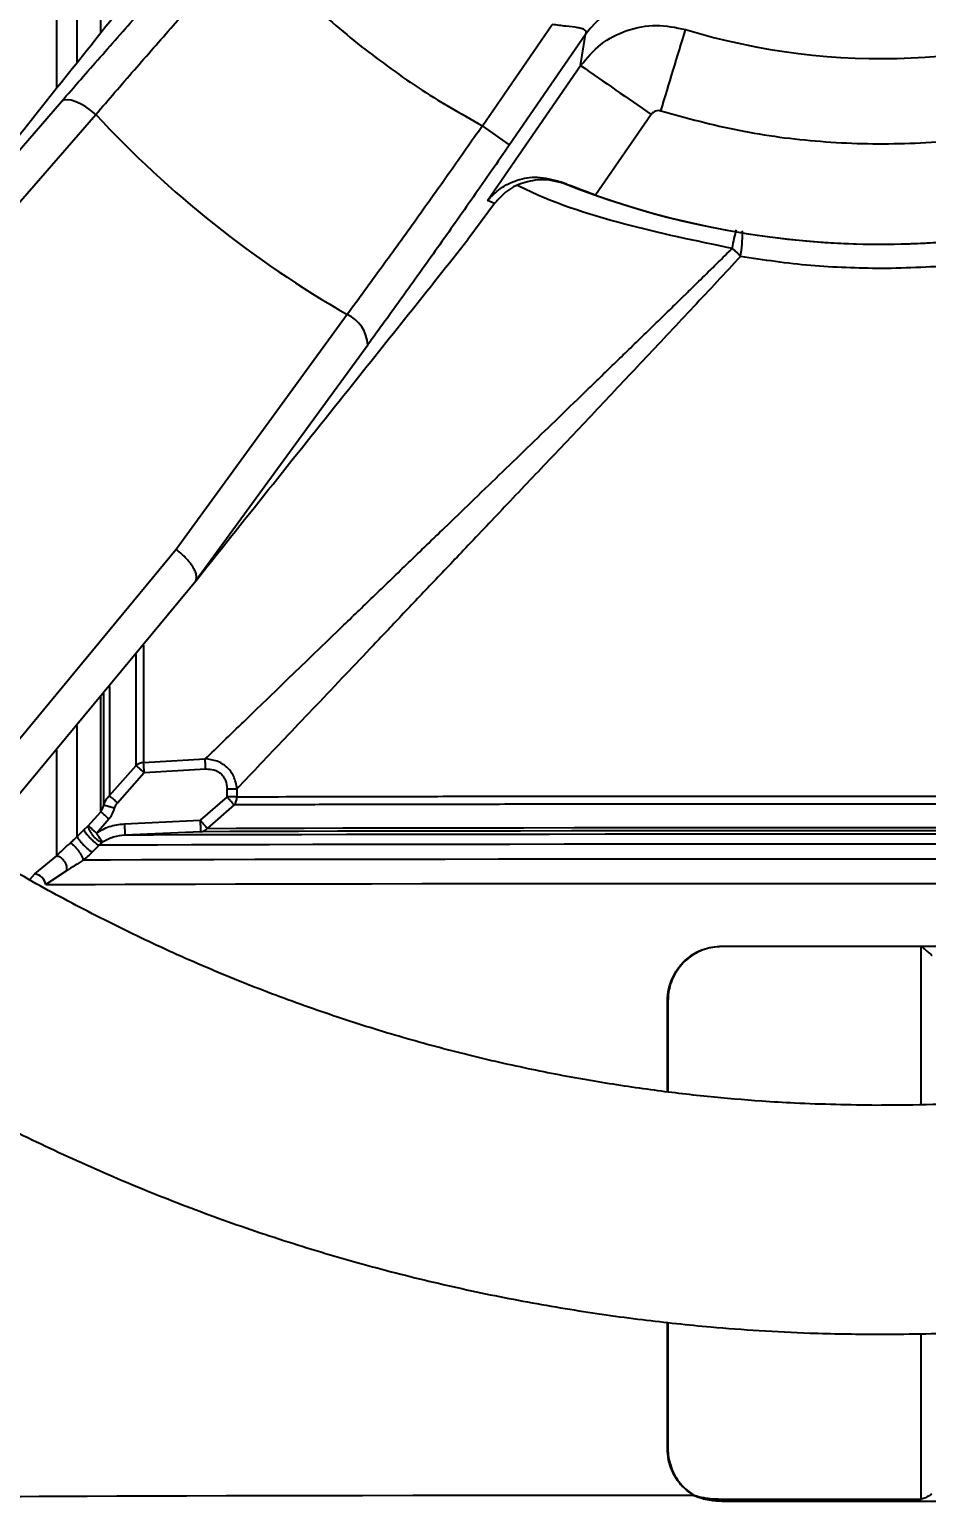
# Model space of a CAD drawing. Header units: millimetres. Extents: x 2404 to 4548, y 1024 to 2541.
# Drawn here: x 3196.2 to 3274.5, y 1237.3 to 1366.1 of the extents above; entities that cross this region are included whole.
import ezdxf

# ---------------------------------------------------------------- set-up
doc = ezdxf.new("R2010")
doc.units = ezdxf.units.MM
doc.layers.add('AM_5', color=3, linetype='Continuous', lineweight=25)
doc.styles.add('SLDTEXTSTYLE1', font='txt.shx', dxfattribs={"width": 0.7, "bigfont": 'gbcbig.shx'})
doc.dimstyles.new('SLDDIMSTYLE12$0', dxfattribs={"dimtxt": 12, "dimasz": 10, "dimexe": 0, "dimexo": 0.0625, "dimgap": 0.875, "dimtad": 1, "dimdec": 1, "dimlfac": 1.8, "dimrnd": 1e-09, "dimzin": 12, "dimdsep": 46, "dimtxsty": 'SLDTEXTSTYLE1', "dimcen": 0.09, "dimdle": 8.16, "dimclrd": 3, "dimclre": 3, "dimadec": 0, "dimazin": 3, "dimtfac": 1, "dimtdec": 1, "dimtofl": 0, "dimtmove": 0, "dimatfit": 3, "dimfxl": 0, "dimfrac": 2, "dimtolj": 1, "dimlwd": 5, "dimlwe": 5, "dimarcsym": 0})

# ---------------------------------------------------------------- blocks, each defined once
blk = doc.blocks.new('*D73')
at = {"layer": 'AM_5', "color": 3, "lineweight": 5, "transparency": 16777216}
blk.add_line((3270.29, 1420.73), (3082.3, 1420.73), dxfattribs=at)
at = {"layer": 'AM_5', "color": 3, "linetype": 'Continuous', "lineweight": 5, "transparency": 16777216}
for p, q in [((3082.3, 1410.73), (3082.3, 1189.11)), ((3224.54, 1179.11), (3082.3, 1179.11))]:
    blk.add_line(p, q, dxfattribs=at)
at = {"layer": 'AM_5', "color": 3, "transparency": 16777216}
for points in [[(3080.63, 1410.73), (3083.96, 1410.73), (3082.3, 1420.73)], [(3080.63, 1189.11), (3083.96, 1189.11), (3082.3, 1179.11)]]:
    blk.add_solid(points, dxfattribs=at)
at = {"layer": 'Defpoints', "color": 0, "transparency": 16777216}
for p in [(3270.35, 1420.73), (3082.3, 1179.11), (3224.61, 1179.11)]:
    blk.add_point(p, dxfattribs=at)
at = {"layer": 'AM_5', "color": 0, "transparency": 16777216, "insert": (3075.42, 1246.39), "char_height": 12, "attachment_point": 5, "rotation": 90, "style": 'SLDTEXTSTYLE1'}
blk.add_mtext('\\A1;245', dxfattribs=at)

msp = doc.modelspace()

# ---------------------------------------------------------------- linework, layer by layer
at = {"color": 7, "linetype": 'Continuous', "lineweight": 25}
for p, q in [((3235.741, 1357.68), (3241.851, 1366.535)), ((3244.762, 1365.667), (3238.116, 1356.036)), ((3244.325, 1362.955), (3244.762, 1365.667)), ((3236.192, 1351.168), (3244.325, 1362.955)), ((3182.288, 1340.582), (3198.973, 1359.819)), ((3185.308, 1339.515), (3201.965, 1358.677)), ((3250.486, 1358.688), (3245.623, 1351.641)), ((3241.497, 1352.981), (3240.566, 1352.982)), ((3241.502, 1352.979), (3241.497, 1352.981)), ((3242.914, 1352.643), (3241.502, 1352.979)), ((3242.551, 1352.803), (3242.914, 1352.643)), ((3236.813, 1350.894), (3234.484, 1347.756)), ((3236.813, 1350.894), (3236.192, 1351.168)), ((3257.568, 1346.979), (3258.019, 1346.553)), ((3258.019, 1346.553), (3258.293, 1346.282)), ((3223.93, 1341.209), (3208.985, 1320.685)), ((3210.71, 1317.978), (3225.72, 1338.547)), ((3208.985, 1320.685), (3187.273, 1294.399)), ((3194.407, 1298.268), (3210.847, 1318.126)), ((3203.157, 1299.182), (3205.489, 1301.815)), ((3206.144, 1302.071), (3211.52, 1302.39)), ((3203.864, 1298.553), (3206.196, 1301.191)), ((3206.196, 1301.191), (3211.573, 1301.511)), ((3213.437, 1299.077), (3213.436, 1299.783)), ((3214.303, 1299.784), (3214.303, 1299.079)), ((3213.437, 1299.077), (3211.083, 1297.029)), ((3214.049, 1298.372), (3211.701, 1296.323)), ((3201.307, 1296.551), (3202.408, 1297.781)), ((3202.014, 1295.917), (3203.115, 1297.149)), ((3204.469, 1296.722), (3211.083, 1297.029)), ((3200.327, 1295.6), (3200.918, 1296.191)), ((3200.918, 1296.191), (3201.307, 1296.551)), ((3202.03, 1295.894), (3202.014, 1295.917)), ((3211.129, 1296.032), (3204.516, 1295.726)), ((3202.262, 1294.851), (3201.672, 1294.259)), ((3202.558, 1295.121), (3202.262, 1294.851)), ((3196.652, 1292.342), (3198.559, 1293.937)), ((3196.191, 1291.865), (3196.652, 1292.342)), ((3199.397, 1292.625), (3197.588, 1291.411)), ((3256.664, 1286.045), (3256.664, 1286.005)), ((3274.086, 1272.179), (3274.086, 1286.008)), ((3251.905, 1273.312), (3251.905, 1281.233)), ((3251.944, 1281.233), (3251.944, 1273.308)), ((3251.903, 1242.166), (3251.904, 1253.182)), ((3251.943, 1253.178), (3251.943, 1242.166)), ((3274.086, 1237.742), (3274.086, 1252.208)), ((3254.138, 1238.086), (3254.159, 1238.12)), ((3256.654, 1237.564), (3256.666, 1237.739))]:
    msp.add_line(p, q, dxfattribs=at)
at = {"color": 7, "linetype": 'Continuous', "lineweight": 25, "flags": 128}
for points in [[(3198.559, 1361.002), (3198.559, 1364.007), (3198.559, 1369.14), (3198.559, 1374.24), (3198.559, 1379.283), (3198.559, 1384.246), (3198.559, 1389.104), (3198.559, 1393.835)], [(3200.327, 1363.222), (3200.327, 1363.23), (3200.327, 1368.442), (3200.327, 1373.623), (3200.327, 1378.746), (3200.327, 1383.788), (3200.327, 1388.722), (3200.327, 1393.525)], [(3202.408, 1365.836), (3202.408, 1369.428), (3202.408, 1374.48), (3202.408, 1379.47), (3202.408, 1384.373), (3202.408, 1389.165)], [(3201.965, 1358.677), (3201.535, 1359.033), (3201.089, 1359.346), (3200.644, 1359.604), (3200.216, 1359.797), (3199.821, 1359.918), (3199.474, 1359.963), (3199.188, 1359.929), (3198.973, 1359.819)], [(3206.144, 1312.318), (3206.144, 1310.673), (3206.144, 1307.505), (3206.144, 1304.632), (3206.144, 1302.071)], [(3205.489, 1301.815), (3205.489, 1304.387), (3205.489, 1307.272), (3205.489, 1310.453), (3205.489, 1311.546)], [(3203.157, 1308.725), (3203.157, 1307.8), (3203.157, 1304.616), (3203.157, 1301.739), (3203.157, 1299.182)], [(3202.408, 1297.781), (3202.408, 1300.256), (3202.408, 1303.039), (3202.408, 1306.118), (3202.408, 1307.842)], [(3202.657, 1298.345), (3202.657, 1300.802), (3202.658, 1303.56), (3202.658, 1306.603), (3202.658, 1308.13)], [(3200.327, 1295.6), (3200.327, 1298.087), (3200.327, 1300.89), (3200.327, 1303.995), (3200.327, 1305.314)], [(3198.559, 1293.937), (3198.559, 1296.242), (3198.559, 1298.856), (3198.559, 1301.768), (3198.559, 1303.174)], [(3204.469, 1296.722), (3204.478, 1296.53), (3204.487, 1296.345), (3204.495, 1296.175), (3204.502, 1296.025), (3204.508, 1295.901), (3204.512, 1295.807), (3204.515, 1295.748), (3204.516, 1295.726)], [(3277.225, 1295.812), (3272.031, 1295.813), (3266.829, 1295.813), (3261.646, 1295.812), (3256.507, 1295.81), (3251.439, 1295.808), (3246.465, 1295.804), (3241.611, 1295.8), (3236.901, 1295.796), (3232.358, 1295.79), (3228.005, 1295.784), (3223.863, 1295.777), (3219.953, 1295.77), (3216.295, 1295.762), (3212.906, 1295.754), (3209.803, 1295.745), (3207.002, 1295.735), (3204.516, 1295.726)], [(3277.393, 1296.107), (3272.455, 1296.107), (3267.506, 1296.107), (3262.575, 1296.106), (3257.685, 1296.105), (3252.864, 1296.102), (3248.137, 1296.099), (3243.529, 1296.095), (3239.064, 1296.091), (3234.767, 1296.085), (3230.659, 1296.08), (3226.762, 1296.073), (3223.098, 1296.066), (3219.685, 1296.058), (3216.541, 1296.05), (3213.684, 1296.041), (3211.129, 1296.032)], [(3211.701, 1296.323), (3214.232, 1296.332), (3217.062, 1296.341), (3220.175, 1296.349), (3223.555, 1296.356), (3227.184, 1296.363), (3231.043, 1296.37), (3235.112, 1296.376), (3239.368, 1296.381), (3243.79, 1296.385), (3248.354, 1296.389), (3253.035, 1296.392), (3257.81, 1296.395), (3262.652, 1296.396), (3267.536, 1296.397), (3272.437, 1296.397), (3277.327, 1296.397)], [(3278.32, 1294.942), (3273.174, 1294.943), (3268.016, 1294.943), (3262.87, 1294.942), (3257.76, 1294.94), (3252.709, 1294.938), (3247.741, 1294.935), (3242.878, 1294.931), (3238.144, 1294.927), (3233.56, 1294.922), (3229.148, 1294.916), (3224.927, 1294.91), (3220.918, 1294.903), (3217.139, 1294.895), (3213.607, 1294.887), (3210.339, 1294.879), (3207.35, 1294.87), (3204.654, 1294.861), (3202.262, 1294.851)], [(3278.025, 1293.638), (3272.782, 1293.638), (3267.529, 1293.638), (3262.29, 1293.637), (3257.089, 1293.636), (3251.951, 1293.634), (3246.9, 1293.63), (3241.958, 1293.627), (3237.15, 1293.622), (3232.497, 1293.617), (3228.02, 1293.611), (3223.741, 1293.604), (3219.679, 1293.597), (3215.854, 1293.59), (3212.283, 1293.581), (3208.982, 1293.573), (3205.967, 1293.564), (3203.252, 1293.554), (3200.849, 1293.544)], [(3197.588, 1291.411), (3199.591, 1291.421), (3201.914, 1291.431), (3204.545, 1291.441), (3207.473, 1291.45), (3210.685, 1291.459), (3214.166, 1291.467), (3217.9, 1291.475), (3221.871, 1291.482), (3226.061, 1291.489), (3230.451, 1291.495), (3235.022, 1291.501), (3239.752, 1291.505), (3244.621, 1291.509), (3249.607, 1291.513), (3254.687, 1291.515), (3259.838, 1291.517), (3265.038, 1291.519), (3270.263, 1291.519), (3275.489, 1291.519)], [(3251.905, 1281.233), (3251.91, 1281.233), (3251.915, 1281.233), (3251.92, 1281.233), (3251.924, 1281.233), (3251.929, 1281.233), (3251.934, 1281.233), (3251.939, 1281.233), (3251.944, 1281.233)], [(3251.903, 1242.166), (3251.908, 1242.166), (3251.913, 1242.166), (3251.918, 1242.166), (3251.923, 1242.166), (3251.928, 1242.166), (3251.933, 1242.166), (3251.938, 1242.166), (3251.943, 1242.166)], [(3193.304, 1237.946), (3194.195, 1237.957), (3195.439, 1237.968), (3197.03, 1237.979), (3198.96, 1237.989), (3201.221, 1238), (3203.803, 1238.01), (3206.692, 1238.019), (3209.877, 1238.028), (3213.342, 1238.037), (3217.072, 1238.045), (3221.048, 1238.052), (3225.253, 1238.059), (3229.668, 1238.065), (3234.271, 1238.071), (3239.042, 1238.076), (3243.959, 1238.08), (3248.999, 1238.084), (3254.138, 1238.086)]]:
    msp.add_lwpolyline(points, dxfattribs=at)
at = {"color": 7, "linetype": 'Continuous', "lineweight": 25}
for centre, radius, start, end in [((3270.595, 1422.373), 58.81, 253.09221, 329.91815), ((3270.595, 1422.361), 75, 250.55137, 332.45778), ((3251.521, 1360.887), 8.278, 72.79245, 144.73438), ((-672.304, 2553.256), 4101.365, 343.070862, 343.174801), ((3943.496, 2365.842), 1222.547, 235.11742, 235.46867), ((3270.595, 1422.43), 93.672, 222.88982, 240.12065), ((2968.756, 969.483), 471.146, 55.13015, 55.48148), ((3270.595, 1422.349), 75, 248.34145, 281.16149), ((3222.664, 1338.424), 3.059, 2.31011, 65.56225), ((3206.183, 1301.004), 1.067, 92.13356, 130.59749), ((3213.275, 1299.037), 1.021, 319.34999, 340.50208), ((3213.168, 1299.077), 1.135, 340.37219, 0.07572), ((3211.069, 1296.859), 0.828, 274.11758, 319.73569), ((3196.497, 1291.251), 1.102, 8.36733, 81.9514)]:
    msp.add_arc(centre, radius, start, end, dxfattribs=at)
for points, knots in [([(3270.162, 1252.13), (3272.722, 1252.154), (3276.302, 1252.189), (3281.572, 1252.468), (3286.036, 1252.803), (3291.352, 1253.369), (3296.921, 1254.142), (3302.735, 1255.152), (3308.706, 1256.408), (3314.782, 1257.919), (3320.92, 1259.69), (3327.085, 1261.724), (3333.249, 1264.023), (3339.385, 1266.589), (3345.473, 1269.419), (3351.493, 1272.513), (3357.426, 1275.867), (3363.255, 1279.48), (3368.965, 1283.345), (3374.54, 1287.459), (3379.967, 1291.816), (3385.233, 1296.411), (3390.324, 1301.235), (3395.229, 1306.283), (3399.936, 1311.546), (3404.434, 1317.016), (3408.712, 1322.684), (3412.761, 1328.541), (3416.571, 1334.578), (3420.132, 1340.784), (3423.437, 1347.148), (3426.478, 1353.661), (3429.247, 1360.31), (3431.738, 1367.085), (3433.943, 1373.972), (3435.858, 1380.961), (3437.476, 1388.039), (3438.794, 1395.192), (3439.807, 1402.409), (3440.512, 1409.676), (3440.904, 1416.981), (3440.983, 1424.309), (3440.746, 1431.647), (3440.192, 1438.981), (3439.32, 1446.299), (3438.13, 1453.586), (3436.622, 1460.829), (3434.797, 1468.013), (3432.656, 1475.126), (3430.202, 1482.154), (3427.437, 1489.082), (3424.365, 1495.898), (3420.988, 1502.589), (3417.31, 1509.141), (3413.336, 1515.541), (3409.071, 1521.776), (3404.52, 1527.834), (3399.688, 1533.703), (3394.581, 1539.369), (3389.205, 1544.822), (3383.758, 1549.869), (3378.284, 1554.522), (3372.826, 1558.791), (3367.201, 1562.833), (3361.42, 1566.642), (3355.492, 1570.21), (3349.43, 1573.532), (3343.244, 1576.602), (3336.948, 1579.416), (3330.554, 1581.968), (3324.079, 1584.254), (3317.541, 1586.27), (3310.966, 1588.012), (3304.393, 1589.477), (3297.899, 1590.659), (3291.61, 1591.556), (3286.086, 1592.139), (3281.203, 1592.507), (3276.379, 1592.747), (3270.405, 1592.864), (3264.888, 1592.753), (3259.619, 1592.482), (3255.154, 1592.144), (3249.838, 1591.579), (3244.269, 1590.806), (3238.456, 1589.796), (3232.485, 1588.54), (3226.409, 1587.029), (3220.271, 1585.258), (3214.105, 1583.224), (3207.942, 1580.925), (3201.805, 1578.359), (3195.717, 1575.529), (3189.697, 1572.435), (3183.765, 1569.081), (3177.936, 1565.469), (3172.226, 1561.603), (3166.65, 1557.489), (3161.223, 1553.132), (3155.957, 1548.537), (3150.866, 1543.713), (3145.961, 1538.665), (3141.254, 1533.402), (3136.756, 1527.932), (3132.478, 1522.264), (3128.43, 1516.407), (3124.62, 1510.37), (3121.058, 1504.164), (3117.753, 1497.8), (3114.711, 1491.288), (3111.949, 1484.636), (3109.612, 1478.354), (3108.333, 1474.249), (3107.77, 1472.441)], [0, 0, 0, 0, 0.01020738, 0.01427401, 0.02103699, 0.02805607, 0.03558666, 0.0434511, 0.05157826, 0.05991132, 0.06840986, 0.07704394, 0.08579098, 0.09463359, 0.10355821, 0.11255405, 0.12161242, 0.13072624, 0.1398897, 0.14909794, 0.15834689, 0.16763314, 0.17695375, 0.18630622, 0.19568842, 0.20509849, 0.21453484, 0.22399606, 0.23348097, 0.24298851, 0.25251779, 0.26206801, 0.27163852, 0.28122873, 0.29083816, 0.30046642, 0.31011319, 0.31977821, 0.32946132, 0.33916239, 0.34888138, 0.35861831, 0.36837328, 0.37814642, 0.38793798, 0.39774825, 0.40757761, 0.41742653, 0.42729557, 0.4371854, 0.4470968, 0.45703069, 0.46698816, 0.47697044, 0.48697902, 0.49701559, 0.50708218, 0.51718117, 0.52731537, 0.53748817, 0.54770366, 0.5569145, 0.56612256, 0.57532659, 0.5845258, 0.59371913, 0.60290519, 0.61208206, 0.62124705, 0.63039624, 0.63952364, 0.64861966, 0.65766788, 0.66663751, 0.67546331, 0.68397889, 0.69196332, 0.69760555, 0.70350123, 0.71121989, 0.72142727, 0.72549391, 0.73225688, 0.73927596, 0.74680655, 0.754671, 0.76279816, 0.77113122, 0.77962976, 0.78826384, 0.79701087, 0.80585349, 0.81477811, 0.82377394, 0.83283231, 0.84194614, 0.85110959, 0.86031783, 0.86956679, 0.87885303, 0.88817364, 0.89752611, 0.90690831, 0.91631839, 0.92575473, 0.93521596, 0.94470086, 0.95420841, 0.96373768, 0.97328791, 0.98285841, 0.99244862, 1, 1, 1, 1]), ([(3162.011, 1318.537), (3161.05, 1319.538), (3158.56, 1322.13), (3154.779, 1326.543), (3150.647, 1331.746), (3146.747, 1337.151), (3143.077, 1342.738), (3139.651, 1348.499), (3136.477, 1354.423), (3133.563, 1360.498), (3130.918, 1366.713), (3128.55, 1373.055), (3126.466, 1379.512), (3124.671, 1386.071), (3123.171, 1392.72), (3121.972, 1399.444), (3121.078, 1406.229), (3120.492, 1413.063), (3120.219, 1419.931), (3120.26, 1426.818), (3120.617, 1433.711), (3121.292, 1440.595), (3122.286, 1447.455), (3123.597, 1454.277), (3125.226, 1461.046), (3127.172, 1467.748), (3129.432, 1474.368), (3132.004, 1480.891), (3134.885, 1487.304), (3138.071, 1493.592), (3141.559, 1499.74), (3145.344, 1505.736), (3149.42, 1511.565), (3153.783, 1517.214), (3158.427, 1522.67), (3163.346, 1527.919), (3168.355, 1532.775), (3173.41, 1537.247), (3178.469, 1541.345), (3183.695, 1545.222), (3189.089, 1548.852), (3193.565, 1551.65), (3196.29, 1553.146), (3197.116, 1553.6)], [0, 0, 0, 0, 0.0151775, 0.0393292, 0.0635604, 0.0878663, 0.1122429, 0.1366868, 0.161195, 0.1857649, 0.2103945, 0.2350819, 0.2598255, 0.2846241, 0.3094766, 0.3343824, 0.3593409, 0.3843518, 0.409415, 0.4345306, 0.4596989, 0.4849206, 0.5101965, 0.5355275, 0.5609152, 0.5863611, 0.6118672, 0.6374358, 0.6630699, 0.6887726, 0.714548, 0.7404006, 0.7663359, 0.7923603, 0.8184816, 0.8447092, 0.8710544, 0.8948026, 0.918543, 0.942272, 0.9659875, 0.9896862, 1, 1, 1, 1]), ([(3100.292, 1423.622), (3100.276, 1422.629), (3100.22, 1419.191), (3100.456, 1413.301), (3100.995, 1405.967), (3101.871, 1398.649), (3103.061, 1391.362), (3104.569, 1384.12), (3106.394, 1376.935), (3108.534, 1369.822), (3110.988, 1362.795), (3113.753, 1355.866), (3116.826, 1349.05), (3120.203, 1342.359), (3123.88, 1335.807), (3127.854, 1329.407), (3132.119, 1323.172), (3136.67, 1317.114), (3141.502, 1311.245), (3146.609, 1305.579), (3151.986, 1300.126), (3157.433, 1295.079), (3162.906, 1290.427), (3168.364, 1286.157), (3173.989, 1282.115), (3179.771, 1278.306), (3185.698, 1274.738), (3191.761, 1271.416), (3197.946, 1268.346), (3204.243, 1265.533), (3210.637, 1262.981), (3217.112, 1260.694), (3223.649, 1258.678), (3230.224, 1256.936), (3236.797, 1255.471), (3243.291, 1254.289), (3249.581, 1253.392), (3255.104, 1252.808), (3259.987, 1252.443), (3264.811, 1252.195), (3268.226, 1252.153), (3270.162, 1252.13)], [0, 0, 0, 0, 0.01109766, 0.03845632, 0.06586598, 0.09332727, 0.12084104, 0.14840835, 0.17603052, 0.20370911, 0.23144601, 0.25924341, 0.28710389, 0.31503048, 0.34302669, 0.37109662, 0.39924508, 0.42747773, 0.45580122, 0.48422349, 0.51275401, 0.54140426, 0.56723687, 0.59306169, 0.61887522, 0.6446752, 0.67045871, 0.69622182, 0.72195917, 0.74766321, 0.77332291, 0.7989215, 0.8244321, 0.84980864, 0.87496476, 0.89971751, 0.9236002, 0.94599323, 0.96181736, 0.97835234, 1, 1, 1, 1]), ([(3251.331, 1358.985), (3253.595, 1358.372), (3258.173, 1357.133), (3265.319, 1356.208), (3272.686, 1356.013), (3280.175, 1356.672), (3287.647, 1358.202), (3294.93, 1360.596), (3301.888, 1363.813), (3308.396, 1367.792), (3314.321, 1372.418), (3319.576, 1377.586), (3324.17, 1383.136), (3326.672, 1387.166), (3327.91, 1389.159)], [0, 0, 0, 0, 0.079193, 0.1601594, 0.2427828, 0.3278545, 0.4136411, 0.5, 0.5863536, 0.6721403, 0.7572171, 0.8398354, 0.9208043, 1, 1, 1, 1]), ([(3414.892, 1380.402), (3414.591, 1379.34), (3413.655, 1376.035), (3411.748, 1370.584), (3409.19, 1364.056), (3406.305, 1357.645), (3403.119, 1351.356), (3399.631, 1345.208), (3395.847, 1339.212), (3391.77, 1333.383), (3387.407, 1327.734), (3382.763, 1322.278), (3377.844, 1317.029), (3372.835, 1312.173), (3367.78, 1307.701), (3362.722, 1303.603), (3357.494, 1299.729), (3352.106, 1296.087), (3346.57, 1292.684), (3340.898, 1289.526), (3335.101, 1286.619), (3329.193, 1283.968), (3323.189, 1281.579), (3317.107, 1279.456), (3310.967, 1277.604), (3304.8, 1276.026), (3298.656, 1274.727), (3292.647, 1273.715), (3287.08, 1273.004), (3282.235, 1272.558), (3277.765, 1272.281), (3273.86, 1272.143), (3271.261, 1272.133), (3270.213, 1272.13)], [0, 0, 0, 0, 0.0170783, 0.0531439, 0.089298, 0.1255445, 0.1618882, 0.1983346, 0.2348901, 0.2715626, 0.3083611, 0.3452967, 0.3823824, 0.4196345, 0.4532144, 0.4867833, 0.5203362, 0.5538698, 0.5873798, 0.6208602, 0.654303, 0.6876965, 0.7210233, 0.7542563, 0.7873511, 0.8202281, 0.8527303, 0.8844984, 0.9144909, 0.939551, 0.9597807, 0.9837802, 1, 1, 1, 1]), ([(3198.973, 1359.819), (3200.089, 1361.1), (3202.32, 1363.663), (3205.862, 1367.661), (3209.504, 1371.728), (3211.987, 1374.457), (3213.232, 1375.826)], [0, 0, 0, 0, 0.2492462, 0.4987214, 0.7485201, 1, 1, 1, 1]), ([(3201.965, 1358.677), (3203.079, 1359.97), (3205.266, 1362.507), (3208.675, 1366.393), (3212.033, 1370.181), (3214.268, 1372.668), (3215.363, 1373.887)], [0, 0, 0, 0, 0.2645644, 0.5194287, 0.7645782, 1, 1, 1, 1]), ([(3182.402, 1340.748), (3186.819, 1346.284), (3194.705, 1356.17), (3202.639, 1366.116), (3206.13, 1370.492)], [0, 0, 0, 0, 0.56000043, 1, 1, 1, 1]), ([(3244.762, 1365.667), (3244.789, 1365.742), (3244.842, 1365.888), (3244.725, 1366.06), (3244.463, 1366.183), (3243.94, 1366.298), (3243.053, 1366.384), (3242.256, 1366.484), (3241.851, 1366.535)], [0, 0, 0, 0, 0.1251651, 0.2440023, 0.362149, 0.4834229, 0.7377951, 1, 1, 1, 1]), ([(3244.325, 1362.955), (3244.88, 1363.611), (3245.992, 1364.926), (3248.332, 1366.117), (3250.924, 1366.631), (3252.634, 1366.281), (3253.491, 1366.105)], [0, 0, 0, 0, 0.248705, 0.4981896, 0.7483774, 1, 1, 1, 1]), ([(3251.331, 1358.985), (3251.252, 1359.001), (3251.095, 1359.034), (3250.856, 1358.985), (3250.64, 1358.872), (3250.538, 1358.749), (3250.486, 1358.688)], [0, 0, 0, 0, 0.2507416, 0.5006286, 0.7498502, 1, 1, 1, 1]), ([(3235.741, 1357.68), (3234.8, 1356.339), (3232.88, 1353.602), (3229.943, 1349.478), (3226.922, 1345.284), (3224.939, 1342.584), (3223.93, 1341.209)], [0, 0, 0, 0, 0.2354209, 0.48057, 0.7354347, 1, 1, 1, 1]), ([(3238.116, 1356.036), (3237.063, 1354.514), (3234.962, 1351.481), (3231.818, 1347.018), (3228.717, 1342.67), (3226.719, 1339.921), (3225.72, 1338.547)], [0, 0, 0, 0, 0.2514799, 0.5012785, 0.7507527, 1, 1, 1, 1]), ([(3236.192, 1351.168), (3236.546, 1351.54), (3237.253, 1352.284), (3238.745, 1352.992), (3240.521, 1353.349), (3241.874, 1352.985), (3242.551, 1352.803)], [0, 0, 0, 0, 0.2505535, 0.5002592, 0.7500542, 1, 1, 1, 1]), ([(3240.566, 1352.982), (3239.979, 1352.869), (3238.806, 1352.643), (3237.574, 1351.803), (3237.019, 1351.14), (3236.813, 1350.894)], [0, 0, 0, 0, 0.3869803, 0.7723493, 1, 1, 1, 1]), ([(3257.568, 1346.979), (3254.388, 1347.639), (3248.042, 1348.958), (3241.771, 1350.973), (3238.835, 1352.463), (3238.786, 1352.488)], [0, 0, 0, 0, 0.4968488, 0.9914439, 1, 1, 1, 1]), ([(3245.623, 1351.641), (3244.79, 1351.944), (3243.724, 1352.332), (3242.762, 1352.718), (3242.551, 1352.803)], [0, 0, 0, 0, 0.7808049, 1, 1, 1, 1]), ([(3257.568, 1346.979), (3257.629, 1347.284), (3257.756, 1347.912), (3257.878, 1348.367), (3257.941, 1348.601)], [0, 0, 0, 0, 0.4857374, 1, 1, 1, 1]), ([(3258.293, 1346.282), (3258.342, 1346.64), (3258.445, 1347.383), (3258.488, 1348.185), (3258.452, 1348.455), (3258.444, 1348.513)], [0, 0, 0, 0, 0.4219411, 0.8761108, 1, 1, 1, 1]), ([(3210.847, 1318.126), (3215.247, 1323.641), (3223.103, 1333.488), (3231.007, 1343.396), (3234.484, 1347.756)], [0, 0, 0, 0, 0.5600002, 1, 1, 1, 1]), ([(3211.52, 1302.39), (3212.056, 1302.907), (3213.144, 1303.958), (3214.924, 1305.676), (3216.843, 1307.528), (3218.911, 1309.524), (3221.178, 1311.713), (3223.667, 1314.114), (3226.398, 1316.748), (3229.329, 1319.577), (3232.137, 1322.287), (3234.786, 1324.844), (3237.199, 1327.176), (3239.655, 1329.548), (3242.158, 1331.969), (3244.234, 1333.979), (3245.896, 1335.589), (3247.111, 1336.766), (3248.385, 1338.003), (3249.72, 1339.3), (3250.809, 1340.359), (3251.651, 1341.179), (3252.242, 1341.755), (3252.888, 1342.386), (3253.589, 1343.07), (3254.514, 1343.975), (3255.532, 1344.974), (3256.512, 1345.938), (3257.117, 1346.534), (3257.431, 1346.844), (3257.532, 1346.943), (3257.568, 1346.979)], [0, 0, 0, 0, 0.046815, 0.0951103, 0.144924, 0.1962908, 0.2492415, 0.3076599, 0.3687368, 0.4324948, 0.4989523, 0.5474914, 0.5980276, 0.6477144, 0.6969811, 0.7488148, 0.7716581, 0.7956054, 0.8206552, 0.8468061, 0.8740566, 0.8845335, 0.8960667, 0.9086554, 0.922299, 0.9369964, 0.9626405, 0.9816845, 0.994136, 0.9978912, 1, 1, 1, 1]), ([(3258.293, 1346.282), (3256.921, 1344.807), (3254.159, 1341.837), (3250.059, 1337.481), (3245.935, 1333.111), (3241.89, 1328.837), (3237.971, 1324.703), (3234.465, 1321.007), (3231.333, 1317.709), (3228.538, 1314.767), (3225.922, 1312.014), (3222.492, 1308.402), (3218.452, 1304.154), (3215.651, 1301.204), (3214.303, 1299.784)], [0, 0, 0, 0, 0.0838137, 0.1688192, 0.2514311, 0.3390822, 0.4223802, 0.5013551, 0.5674319, 0.6310507, 0.6922419, 0.7510397, 0.8801277, 1, 1, 1, 1]), ([(3270.595, 1345.218), (3268.532, 1345.264), (3264.381, 1345.355), (3260.331, 1345.972), (3258.293, 1346.282)], [0, 0, 0, 0, 0.4968173, 1, 1, 1, 1]), ([(3284.232, 1346.528), (3281.987, 1346.147), (3277.511, 1345.387), (3272.896, 1345.275), (3270.595, 1345.218)], [0, 0, 0, 0, 0.50133664, 1, 1, 1, 1]), ([(3210.71, 1317.978), (3210.746, 1318.13), (3210.802, 1318.365), (3210.645, 1318.812), (3210.379, 1319.305), (3209.909, 1319.891), (3209.395, 1320.363), (3209.105, 1320.595), (3209.016, 1320.661), (3208.985, 1320.685)], [0, 0, 0, 0, 0.2389954, 0.3678324, 0.4996781, 0.7489725, 0.9246806, 0.9739408, 1, 1, 1, 1]), ([(3210.847, 1318.126), (3210.824, 1318.097), (3210.775, 1318.036), (3210.725, 1317.978), (3210.705, 1317.96), (3210.704, 1317.965), (3210.709, 1317.975), (3210.71, 1317.978)], [0, 0, 0, 0, 0.3325712, 0.6879646, 0.8313814, 0.949784, 1, 1, 1, 1]), ([(3205.489, 1301.815), (3205.52, 1301.787), (3205.584, 1301.73), (3205.753, 1301.581), (3205.962, 1301.397), (3206.116, 1301.262), (3206.196, 1301.191)], [0, 0, 0, 0, 0.2436742, 0.4995317, 0.7402218, 1, 1, 1, 1]), ([(3206.196, 1301.191), (3206.191, 1301.279), (3206.18, 1301.458), (3206.165, 1301.71), (3206.152, 1301.927), (3206.147, 1302.024), (3206.144, 1302.071)], [0, 0, 0, 0, 0.2454242, 0.5000022, 0.7589463, 1, 1, 1, 1]), ([(3214.302, 1299.784), (3214.236, 1300.153), (3214.108, 1300.859), (3213.448, 1301.708), (3212.559, 1302.273), (3211.876, 1302.35), (3211.52, 1302.39)], [0, 0, 0, 0, 0.2663901, 0.5098892, 0.7453095, 1, 1, 1, 1]), ([(3211.573, 1301.511), (3211.567, 1301.599), (3211.557, 1301.778), (3211.542, 1302.028), (3211.529, 1302.245), (3211.523, 1302.342), (3211.52, 1302.39)], [0, 0, 0, 0, 0.2454989, 0.5000768, 0.7546143, 1, 1, 1, 1]), ([(3211.573, 1301.511), (3211.817, 1301.504), (3212.183, 1301.493), (3212.627, 1301.297), (3212.917, 1301.087), (3213.15, 1300.816), (3213.379, 1300.389), (3213.414, 1300.026), (3213.436, 1299.783)], [0, 0, 0, 0, 0.2521275, 0.3779391, 0.5007289, 0.6233866, 0.7488517, 1, 1, 1, 1]), ([(3202.657, 1298.345), (3202.72, 1298.512), (3202.837, 1298.82), (3203.056, 1299.068), (3203.157, 1299.182)], [0, 0, 0, 0, 0.5425488, 1, 1, 1, 1]), ([(3203.864, 1298.553), (3203.79, 1298.618), (3203.638, 1298.753), (3203.428, 1298.94), (3203.253, 1299.096), (3203.189, 1299.154), (3203.157, 1299.182)], [0, 0, 0, 0, 0.238008, 0.4918756, 0.7501051, 1, 1, 1, 1]), ([(3202.408, 1297.781), (3202.46, 1297.861), (3202.574, 1298.036), (3202.628, 1298.236), (3202.657, 1298.345)], [0, 0, 0, 0, 0.4552726, 1, 1, 1, 1]), ([(3203.614, 1298.084), (3203.502, 1298.114), (3203.271, 1298.177), (3202.965, 1298.26), (3202.738, 1298.322), (3202.684, 1298.337), (3202.657, 1298.345)], [0, 0, 0, 0, 0.2417518, 0.499999, 0.7582468, 1, 1, 1, 1]), ([(3203.115, 1297.149), (3203.22, 1297.283), (3203.442, 1297.565), (3203.555, 1297.906), (3203.614, 1298.084)], [0, 0, 0, 0, 0.4756659, 1, 1, 1, 1]), ([(3203.614, 1298.084), (3203.643, 1298.171), (3203.698, 1298.341), (3203.809, 1298.483), (3203.864, 1298.553)], [0, 0, 0, 0, 0.5061903, 1, 1, 1, 1]), ([(3214.049, 1298.372), (3214.021, 1298.404), (3213.964, 1298.469), (3213.815, 1298.642), (3213.633, 1298.85), (3213.501, 1299.003), (3213.437, 1299.077)], [0, 0, 0, 0, 0.2438677, 0.49954771, 0.75547028, 1, 1, 1, 1]), ([(3329.703, 1298.361), (3328.338, 1298.367), (3325.608, 1298.378), (3320.2, 1298.393), (3313.953, 1298.407), (3306.881, 1298.418), (3299.143, 1298.428), (3290.875, 1298.435), (3282.231, 1298.44), (3273.372, 1298.442), (3264.461, 1298.441), (3255.664, 1298.438), (3247.143, 1298.433), (3239.058, 1298.425), (3231.552, 1298.414), (3224.789, 1298.402), (3218.799, 1298.388), (3215.632, 1298.377), (3214.049, 1298.372)], [0, 0, 0, 0, 0.0625, 0.125, 0.1875, 0.25, 0.3125001, 0.3750001, 0.4375001, 0.5000001, 0.5625001, 0.6250001, 0.6875001, 0.75, 0.8125, 0.875, 0.9375, 1, 1, 1, 1]), ([(3202.014, 1295.917), (3202.381, 1296.13), (3203.142, 1296.57), (3204.017, 1296.67), (3204.469, 1296.722)], [0, 0, 0, 0, 0.4826701, 1, 1, 1, 1]), ([(3202.408, 1297.781), (3202.437, 1297.755), (3202.499, 1297.7), (3202.668, 1297.548), (3202.88, 1297.359), (3203.037, 1297.218), (3203.115, 1297.149)], [0, 0, 0, 0, 0.2380919, 0.4920716, 0.750311, 1, 1, 1, 1]), ([(3211.083, 1297.029), (3211.148, 1296.954), (3211.283, 1296.801), (3211.466, 1296.592), (3211.617, 1296.419), (3211.674, 1296.355), (3211.701, 1296.323)], [0, 0, 0, 0, 0.2440869, 0.5, 0.7559131, 1, 1, 1, 1]), ([(3211.083, 1297.029), (3211.089, 1296.905), (3211.097, 1296.715), (3211.108, 1296.485), (3211.115, 1296.327), (3211.121, 1296.199), (3211.127, 1296.073), (3211.128, 1296.048), (3211.129, 1296.032)], [0, 0, 0, 0, 0.23988085, 0.36868246, 0.50010638, 0.63151483, 0.76027185, 1, 1, 1, 1]), ([(3199.738, 1295.043), (3199.842, 1295.135), (3200.038, 1295.308), (3200.234, 1295.506), (3200.327, 1295.6)], [0, 0, 0, 0, 0.5295864, 1, 1, 1, 1]), ([(3200.327, 1295.6), (3200.347, 1295.557), (3200.387, 1295.47), (3200.535, 1295.272), (3200.719, 1295.058), (3200.922, 1294.846), (3201.134, 1294.644), (3201.348, 1294.462), (3201.544, 1294.317), (3201.629, 1294.278), (3201.672, 1294.259)], [0, 0, 0, 0, 0.13092068, 0.26204689, 0.38670586, 0.50000002, 0.61329416, 0.73795311, 0.86907932, 1, 1, 1, 1]), ([(3200.918, 1296.191), (3200.938, 1296.148), (3200.979, 1296.061), (3201.126, 1295.863), (3201.31, 1295.649), (3201.512, 1295.437), (3201.724, 1295.236), (3201.938, 1295.053), (3202.135, 1294.908), (3202.22, 1294.87), (3202.262, 1294.851)], [0, 0, 0, 0, 0.131037, 0.2621403, 0.3866575, 0.4997396, 0.6131643, 0.7379157, 0.8690833, 1, 1, 1, 1]), ([(3201.307, 1296.551), (3201.309, 1296.494), (3201.313, 1296.38), (3201.406, 1296.148), (3201.552, 1295.897), (3201.685, 1295.734), (3201.751, 1295.653)], [0, 0, 0, 0, 0.25, 0.5, 0.75, 1, 1, 1, 1]), ([(3201.307, 1296.551), (3201.337, 1296.524), (3201.399, 1296.468), (3201.571, 1296.314), (3201.783, 1296.124), (3201.938, 1295.985), (3202.014, 1295.917)], [0, 0, 0, 0, 0.24378911, 0.49999481, 0.7562033, 1, 1, 1, 1]), ([(3201.751, 1295.653), (3201.823, 1295.576), (3201.965, 1295.424), (3202.19, 1295.252), (3202.4, 1295.138), (3202.505, 1295.127), (3202.558, 1295.121)], [0, 0, 0, 0, 0.25, 0.5, 0.75, 1, 1, 1, 1]), ([(3202.558, 1295.121), (3202.538, 1295.15), (3202.498, 1295.209), (3202.374, 1295.39), (3202.213, 1295.626), (3202.09, 1295.805), (3202.03, 1295.894)], [0, 0, 0, 0, 0.2352392, 0.4885379, 0.7480169, 1, 1, 1, 1]), ([(3204.516, 1295.726), (3204.168, 1295.689), (3203.476, 1295.617), (3202.863, 1295.286), (3202.558, 1295.121)], [0, 0, 0, 0, 0.5026251, 1, 1, 1, 1]), ([(3198.559, 1293.937), (3198.723, 1294.095), (3198.977, 1294.341), (3199.378, 1294.723), (3199.629, 1294.946), (3199.738, 1295.043)], [0, 0, 0, 0, 0.50740932, 0.78580851, 1, 1, 1, 1]), ([(3199.738, 1295.043), (3199.788, 1295.017), (3199.889, 1294.964), (3200.081, 1294.795), (3200.274, 1294.589), (3200.451, 1294.366), (3200.608, 1294.136), (3200.739, 1293.906), (3200.833, 1293.69), (3200.844, 1293.593), (3200.849, 1293.544)], [0, 0, 0, 0, 0.1310483, 0.2625369, 0.3881864, 0.5032326, 0.6148558, 0.7377661, 0.8681392, 1, 1, 1, 1]), ([(3201.672, 1294.259), (3201.544, 1294.136), (3201.279, 1293.881), (3200.996, 1293.659), (3200.849, 1293.544)], [0, 0, 0, 0, 0.4845227, 1, 1, 1, 1]), ([(3270.213, 1272.13), (3267.812, 1272.167), (3264.453, 1272.219), (3259.511, 1272.523), (3255.321, 1272.88), (3250.334, 1273.471), (3245.113, 1274.271), (3239.667, 1275.308), (3234.079, 1276.592), (3228.4, 1278.131), (3222.672, 1279.929), (3216.928, 1281.989), (3211.198, 1284.314), (3205.503, 1286.897), (3199.883, 1289.765), (3195.96, 1291.897), (3193.957, 1293.139), (3193.757, 1293.263)], [0, 0, 0, 0, 0.089708, 0.1255093, 0.1850415, 0.2468399, 0.3131505, 0.3824082, 0.4539863, 0.5273844, 0.6022463, 0.6783085, 0.7553722, 0.8332846, 0.9119262, 0.9912022, 1, 1, 1, 1]), ([(3198.559, 1293.937), (3198.627, 1293.915), (3198.763, 1293.871), (3198.954, 1293.745), (3199.121, 1293.585), (3199.252, 1293.404), (3199.344, 1293.214), (3199.401, 1293.021), (3199.426, 1292.82), (3199.407, 1292.691), (3199.397, 1292.625)], [0, 0, 0, 0, 0.1325008, 0.2662233, 0.397443, 0.5228319, 0.639905, 0.7518665, 0.872167, 1, 1, 1, 1]), ([(3200.849, 1293.544), (3200.617, 1293.387), (3200.046, 1293.002), (3199.639, 1292.765), (3199.397, 1292.625)], [0, 0, 0, 0, 0.4080088, 1, 1, 1, 1]), ([(3251.905, 1281.233), (3251.928, 1281.6), (3251.976, 1282.337), (3252.356, 1283.365), (3252.906, 1284.246), (3253.75, 1285.111), (3254.995, 1285.872), (3256.101, 1285.987), (3256.664, 1286.045)], [0, 0, 0, 0, 0.1449549, 0.2910724, 0.4299257, 0.5563605, 0.7741136, 1, 1, 1, 1]), ([(3256.664, 1286.005), (3256.145, 1285.955), (3255.093, 1285.853), (3253.679, 1285.045), (3252.599, 1283.832), (3252.026, 1282.48), (3251.967, 1281.587), (3251.944, 1281.233)], [0, 0, 0, 0, 0.2102351, 0.4264966, 0.6435643, 0.8586814, 1, 1, 1, 1]), ([(3274.086, 1286.008), (3273.622, 1286.008), (3271.122, 1286.008), (3266.832, 1286.008), (3261.477, 1286.007), (3258.191, 1286.006), (3256.665, 1286.005)], [0, 0, 0, 0, 0.0795402, 0.4291267, 0.7348427, 1, 1, 1, 1]), ([(3270.595, 1286.048), (3273.027, 1286.048), (3277.873, 1286.048), (3285.051, 1286.047), (3290.897, 1286.046), (3295.454, 1286.044), (3298.801, 1286.042), (3302.077, 1286.041), (3305.276, 1286.039), (3308.391, 1286.037), (3312.344, 1286.034), (3317.139, 1286.03), (3322.694, 1286.024), (3328.042, 1286.017), (3331.746, 1286.012), (3333.419, 1286.008), (3333.626, 1286.008)], [0, 0, 0, 0, 0.0993144, 0.1978776, 0.2956897, 0.3443268, 0.392776, 0.4410372, 0.4891105, 0.5369958, 0.5846933, 0.6760062, 0.7731133, 0.8760137, 0.9847067, 1, 1, 1, 1]), ([(3274.086, 1286.008), (3274.093, 1286.007), (3274.126, 1286.001), (3274.23, 1285.91), (3274.448, 1285.725), (3274.71, 1285.488), (3274.908, 1285.32), (3274.995, 1285.256), (3275.019, 1285.249), (3275.026, 1285.247)], [0, 0, 0, 0, 0.01466654, 0.06290574, 0.25281855, 0.57963747, 0.77594378, 0.93489755, 1, 1, 1, 1]), ([(3254.138, 1238.086), (3253.766, 1238.368), (3253.05, 1238.91), (3252.354, 1240.011), (3251.967, 1241.109), (3251.924, 1241.831), (3251.903, 1242.166)], [0, 0, 0, 0, 0.2893167, 0.5568608, 0.7943592, 1, 1, 1, 1]), ([(3251.943, 1242.166), (3251.955, 1241.906), (3251.979, 1241.384), (3252.175, 1240.624), (3252.48, 1239.905), (3252.914, 1239.229), (3253.467, 1238.609), (3253.928, 1238.283), (3254.159, 1238.12)], [0, 0, 0, 0, 0.1613102, 0.3226214, 0.4839277, 0.6452256, 0.8226208, 1, 1, 1, 1]), ([(3254.138, 1238.086), (3254.546, 1237.932), (3255.355, 1237.626), (3256.223, 1237.585), (3256.654, 1237.564)], [0, 0, 0, 0, 0.5043797, 1, 1, 1, 1]), ([(3254.159, 1238.12), (3254.282, 1238.076), (3254.882, 1237.859), (3255.736, 1237.764), (3256.455, 1237.745), (3256.666, 1237.739)], [0, 0, 0, 0, 0.1536637, 0.751965, 1, 1, 1, 1]), ([(3256.654, 1237.564), (3259.678, 1237.565), (3265.715, 1237.567), (3274.868, 1237.567), (3283.91, 1237.566), (3292.737, 1237.563), (3301.229, 1237.558), (3308.074, 1237.553), (3313.531, 1237.548), (3317.884, 1237.543), (3322.342, 1237.538), (3326.82, 1237.531), (3330.954, 1237.524), (3334.695, 1237.516), (3338.013, 1237.508), (3341.048, 1237.499), (3343.7, 1237.489), (3345.935, 1237.478), (3346.913, 1237.471), (3347.412, 1237.467)], [0, 0, 0, 0, 0.0746907, 0.1490623, 0.2231148, 0.2968479, 0.3702616, 0.4433557, 0.4832428, 0.5266364, 0.5735359, 0.623941, 0.6778511, 0.7254581, 0.7754993, 0.8279744, 0.882883, 0.940225, 1, 1, 1, 1]), ([(3256.666, 1237.739), (3256.948, 1237.74), (3259.333, 1237.74), (3263.586, 1237.741), (3269.128, 1237.742), (3272.536, 1237.742), (3274.086, 1237.742)], [0, 0, 0, 0, 0.0492708, 0.4154482, 0.7342272, 1, 1, 1, 1]), ([(3275.003, 1238.156), (3274.972, 1238.146), (3274.903, 1238.123), (3274.693, 1237.988), (3274.452, 1237.838), (3274.227, 1237.751), (3274.121, 1237.744), (3274.086, 1237.742)], [0, 0, 0, 0, 0.2023767, 0.447822, 0.7585731, 0.9199388, 1, 1, 1, 1])]:
    msp.add_open_spline(points, degree=3, knots=knots, dxfattribs=at)
for points in [[(3215.363, 1373.887), (3216.84, 1372.279), (3219.795, 1369.064), (3223.151, 1366.271), (3224.829, 1364.874)], [(3224.829, 1364.874), (3226.567, 1363.554), (3230.044, 1360.912), (3233.842, 1358.758), (3235.741, 1357.68)], [(3213.436, 1299.783), (3213.524, 1299.783), (3213.698, 1299.783), (3213.942, 1299.783), (3214.154, 1299.784), (3214.253, 1299.784), (3214.303, 1299.784)], [(3214.303, 1299.079), (3215.879, 1299.084), (3219.031, 1299.095), (3224.994, 1299.109), (3231.727, 1299.121), (3239.2, 1299.131), (3247.248, 1299.139), (3255.731, 1299.145), (3264.489, 1299.148), (3273.359, 1299.148), (3282.179, 1299.146), (3290.784, 1299.142), (3299.015, 1299.135), (3306.718, 1299.125), (3313.758, 1299.114), (3319.978, 1299.1), (3325.361, 1299.085), (3328.078, 1299.074), (3329.437, 1299.068)], [(3214.303, 1299.079), (3214.253, 1299.078), (3214.155, 1299.078), (3213.942, 1299.078), (3213.699, 1299.078), (3213.524, 1299.077), (3213.437, 1299.077)], [(3256.664, 1286.045), (3258.972, 1286.046), (3263.587, 1286.047), (3268.259, 1286.048), (3270.595, 1286.048)]]:
    msp.add_open_spline(points, degree=3, dxfattribs=at)

# ---------------------------------------------------------------- dimensions: what is measured, and where the dimension line sits
at = {"layer": 'AM_5'}
dim = msp.add_linear_dim(base=(3082.297, 1179.113), p1=(3270.353, 1420.725), p2=(3224.607, 1179.113), angle=90, text='245', dimstyle='SLDDIMSTYLE12$0', override={"dimlfac": 1}, dxfattribs=at)
dim.commit()
dim.dimension.update_dxf_attribs({"geometry": '*D73', "text_midpoint": (3082.297, 1246.395), "dimtype": 160})

doc.saveas('drawing.dxf')
